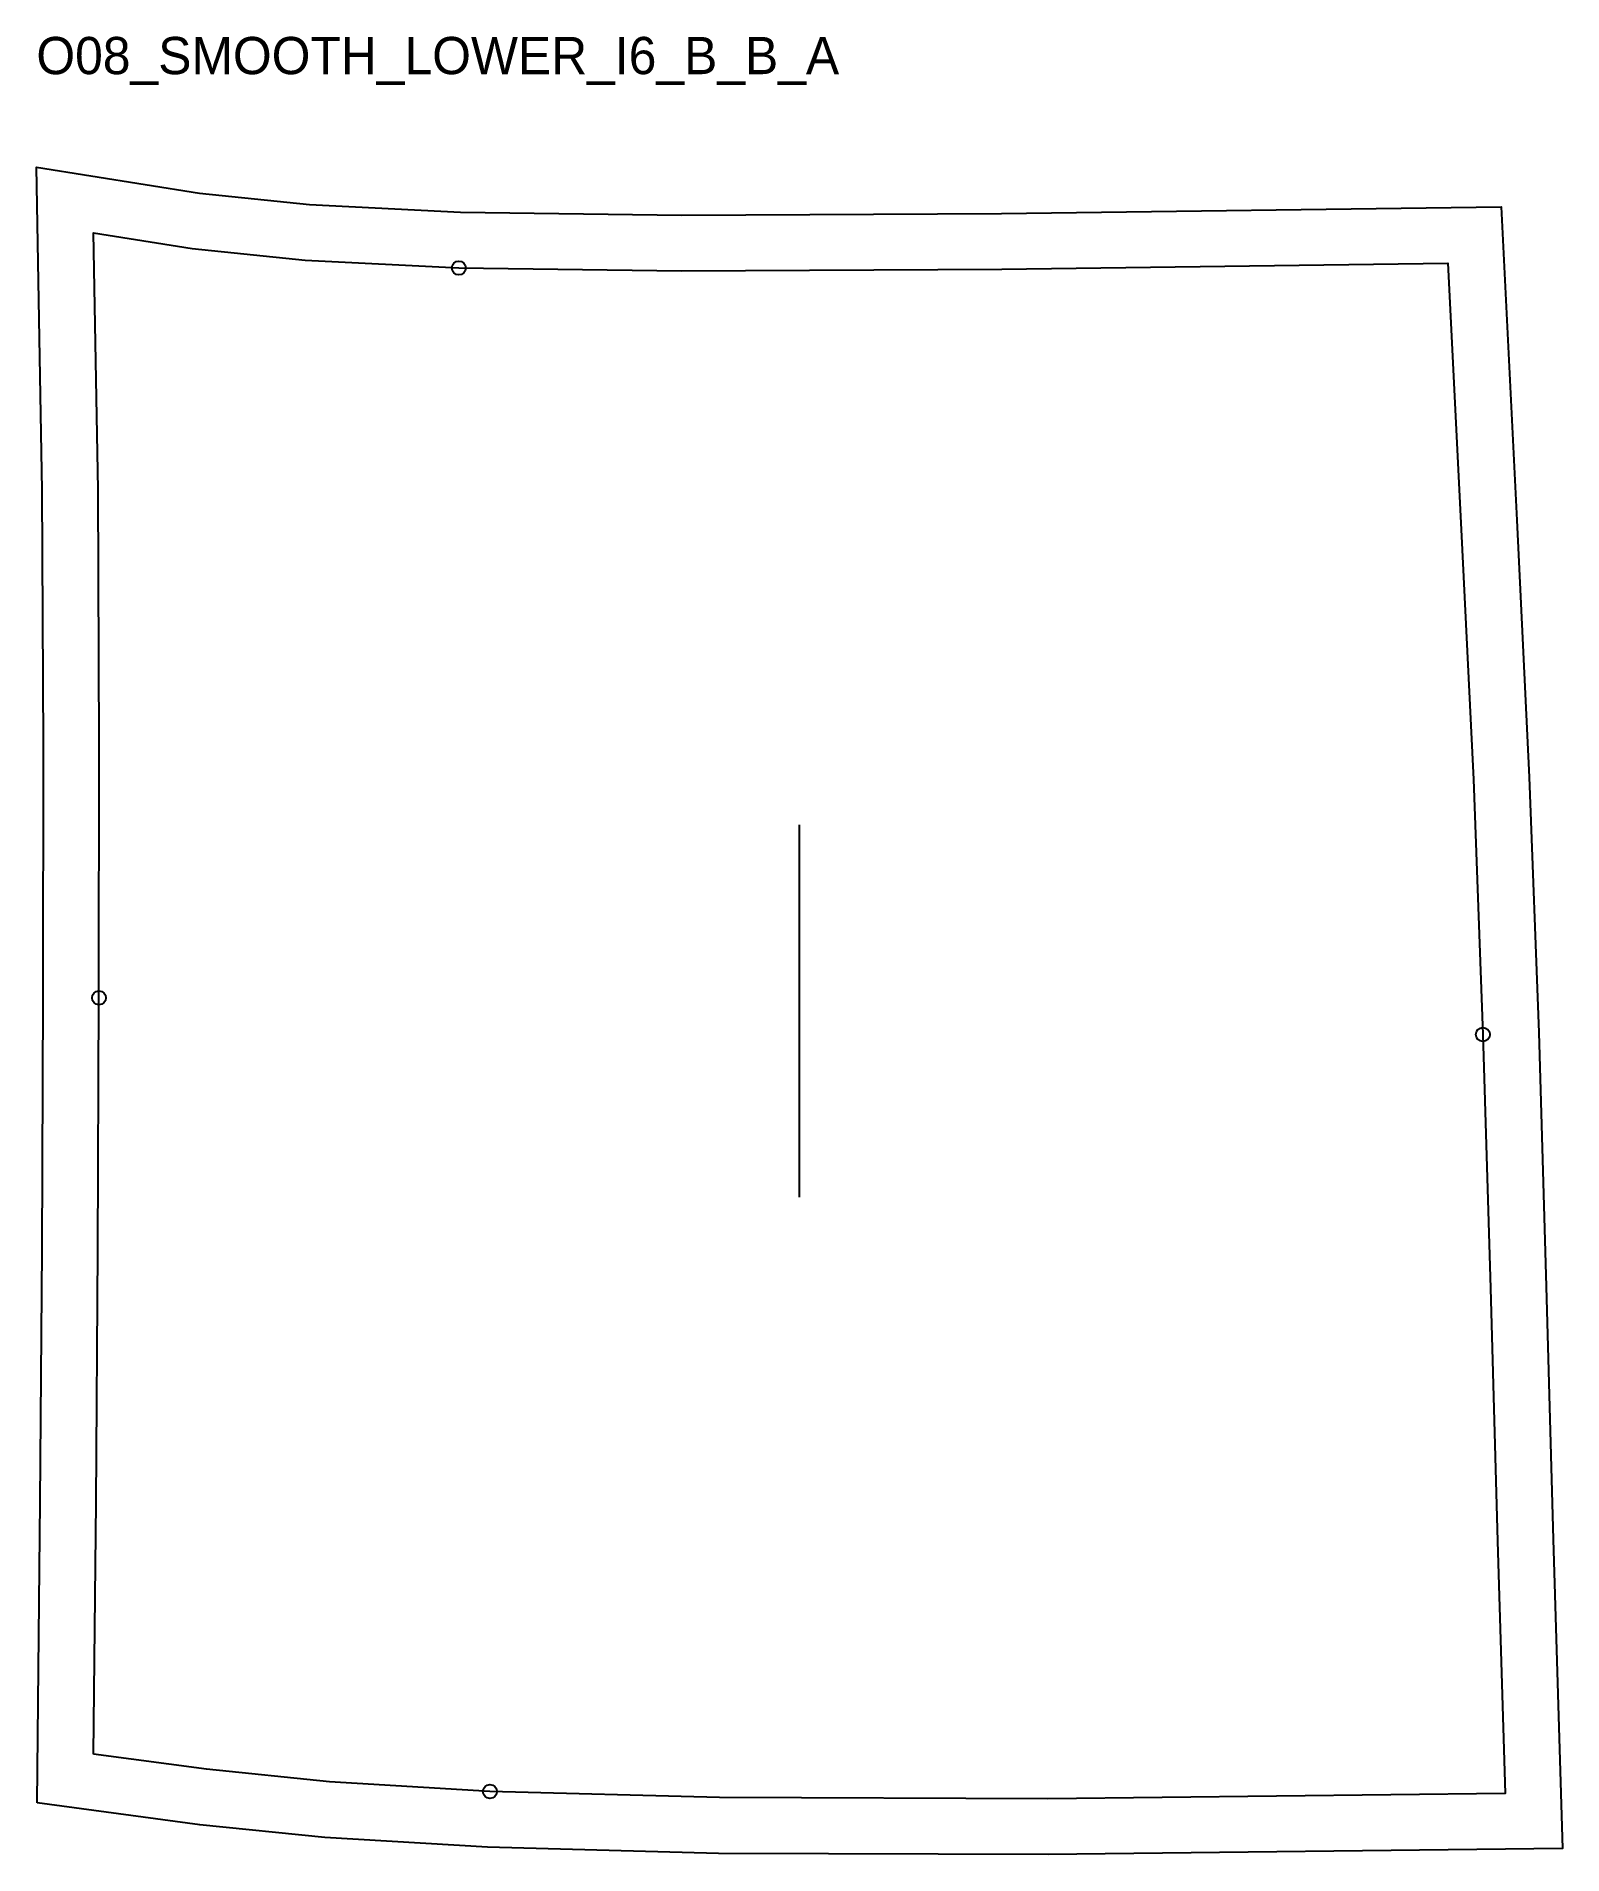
# Model space of a CAD drawing. Header units: millimetres. Extents: x -12 to 316, y -22 to 369.
import ezdxf

# ---------------------------------------------------------------- set-up
doc = ezdxf.new("R2010")
doc.units = ezdxf.units.MM
for name, color, linetype in [('CUT', 1, 'Continuous'), ('GRAIN', 3, 'Continuous'), ('ID', 7, 'Continuous'), ('NOTCH', 2, 'Continuous'), ('SEAM', 5, 'Continuous')]:
    doc.layers.add(name, color=color, linetype=linetype)

msp = doc.modelspace()

# ---------------------------------------------------------------- linework, layer by layer
at = {"layer": 'CUT'}
msp.add_lwpolyline([(-12.11, -10.48), (-11.43, 54.14), (-11.04, 108.23), (-10.81, 162.46), (-10.76, 216.85), (-10.99, 271.44), (-12.26, 340.82), (22.77, 335.28), (46.41, 332.81), (78.85, 331.18), (126.35, 330.55), (195.01, 330.91), (302.32, 332.34), (305.7, 265.01), (308.37, 209.83), (310.43, 154.97), (312.05, 100.4), (313.53, 46.08), (315.55, -20.31), (205.06, -21.61), (134.25, -21.34), (84.64, -20.03), (49.7, -17.93), (22.84, -15.18), (-12.11, -10.48)], close=True, dxfattribs=at)
at = {"layer": 'GRAIN'}
msp.add_line((151.65, 119.61), (151.65, 199.61), dxfattribs=at)
at = {"layer": 'NOTCH'}
for centre in [(78.47, 319.19), (1.19, 162.43), (298.43, 154.56), (85.16, -8.04)]:
    msp.add_circle(centre, 1.5, dxfattribs=at)
at = {"layer": 'SEAM'}
msp.add_lwpolyline([(0, 0), (0.57, 54.03), (0.96, 108.16), (1.19, 162.43), (1.24, 216.87), (1.01, 271.58), (0, 326.73), (21.21, 323.38), (45.49, 320.84), (78.47, 319.19), (126.31, 318.55), (195.12, 318.91), (290.92, 320.19), (293.72, 264.42), (296.38, 209.32), (298.43, 154.56), (300.06, 100.06), (301.53, 45.74), (303.18, -8.46), (205.01, -9.61), (134.43, -9.34), (85.16, -8.04), (50.67, -5.96), (24.25, -3.27)], close=True, dxfattribs=at)

# ---------------------------------------------------------------- texts
at = {"layer": 'ID'}
msp.add_text('O08_SMOOTH_LOWER_I6_B_B_A', height=8, dxfattribs=at).set_placement((-12.26, 360.82))

doc.saveas('drawing.dxf')
